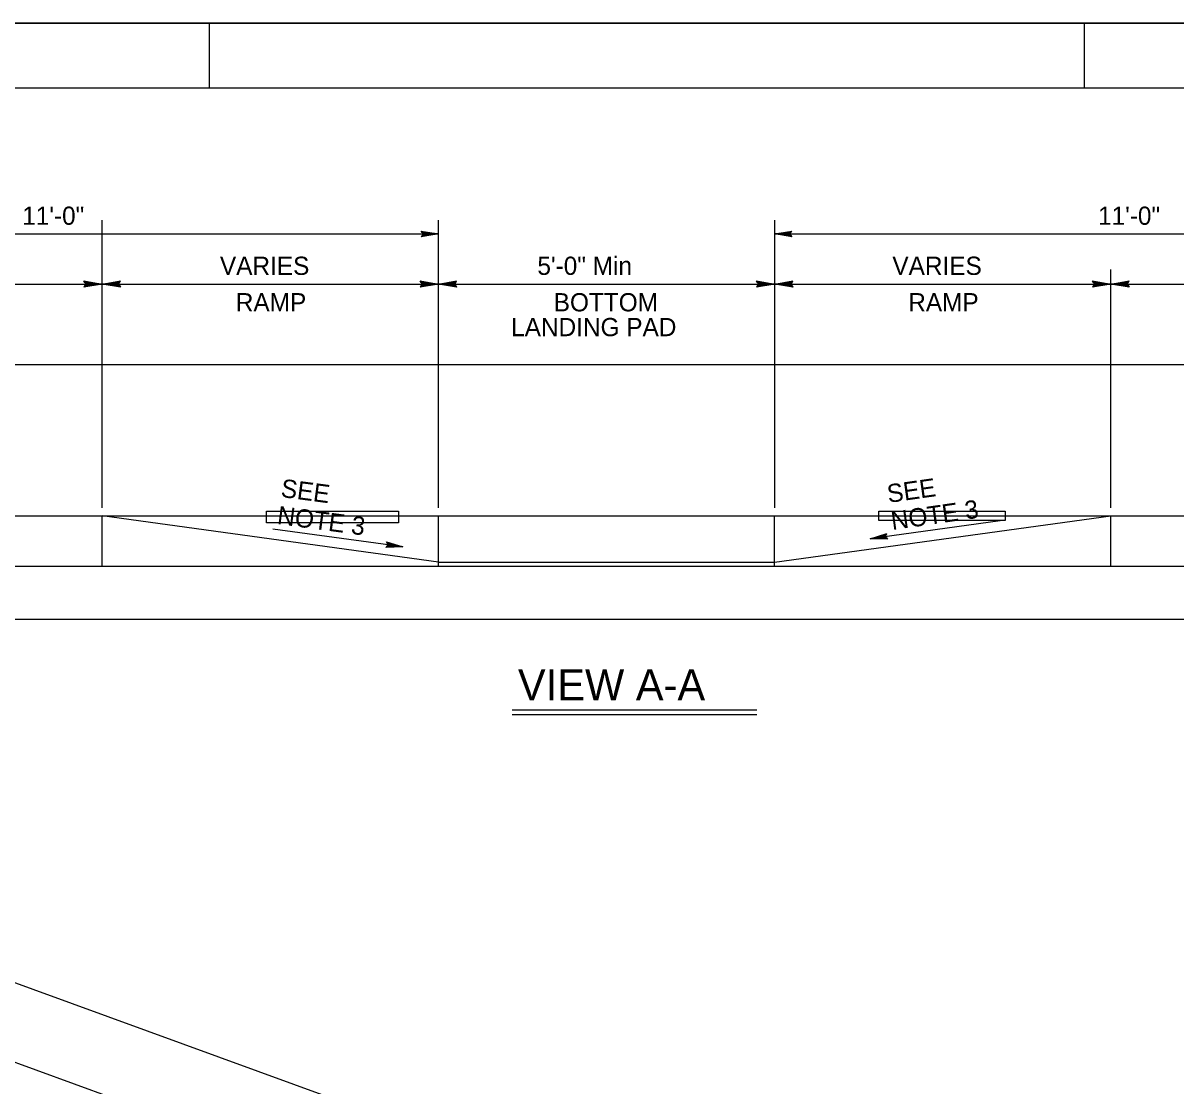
# Model space of a CAD drawing. Extents: x 0 to 2.83, y 0 to 1.83.
# Drawn here: x 1.068 to 1.809, y 1.15 to 1.833 of the extents above; entities that cross this region are included whole.
import ezdxf

# ---------------------------------------------------------------- set-up
doc = ezdxf.new("R2010")
doc.units = 0
for name, color, linetype in [('212 Leaders and Dim Lines', 7, 'Continuous'), ('240 Concrete', 7, 'Continuous'), ('str_Border-Plot-Shape-A', 7, 'Continuous'), ('str_Border-Title-Block-A', 7, 'Continuous'), ('str_Concrete-A', 7, 'Continuous'), ('str_Dimensions-A', 7, 'Continuous'), ('str_Existing-Concrete-A', 7, 'Continuous'), ('str_Masking-Shape-A', 7, 'Continuous'), ('str_Text-A', 7, 'Continuous')]:
    doc.layers.add(name, color=color, linetype=linetype)

msp = doc.modelspace()

# ---------------------------------------------------------------- linework, layer by layer
at = {"layer": '212 Leaders and Dim Lines'}
for p, q in [((1.76713, 1.52175), (1.76713, 1.67494)), ((1.10767, 1.66668), (1.10707, 1.66771)), ((1.10707, 1.66771), (1.11879, 1.66566)), ((1.10737, 1.6672), (1.11879, 1.66566)), ((1.11889, 1.66566), (1.13061, 1.66771)), ((1.11889, 1.66566), (1.13031, 1.6672)), ((1.13001, 1.66668), (1.13061, 1.66771)), ((1.32383, 1.66668), (1.32322, 1.66771)), ((1.32322, 1.66771), (1.33494, 1.66566)), ((1.32353, 1.6672), (1.33494, 1.66566)), ((1.33494, 1.66566), (1.34666, 1.66771)), ((1.33494, 1.66566), (1.34636, 1.6672)), ((1.34606, 1.66668), (1.34666, 1.66771)), ((1.53996, 1.66668), (1.53936, 1.66771)), ((1.53936, 1.66771), (1.55108, 1.66566)), ((1.53966, 1.6672), (1.55108, 1.66566)), ((1.55108, 1.66566), (1.5628, 1.66771)), ((1.55108, 1.66566), (1.5625, 1.6672)), ((1.56219, 1.66668), (1.5628, 1.66771)), ((1.75601, 1.66668), (1.75541, 1.66771)), ((1.75541, 1.66771), (1.76713, 1.66566)), ((1.75571, 1.6672), (1.76713, 1.66566)), ((1.76713, 1.66566), (1.77885, 1.66771)), ((1.76713, 1.66566), (1.77854, 1.6672)), ((1.77824, 1.66668), (1.77885, 1.66771)), ((0.85953, 1.66566), (1.11879, 1.66566)), ((1.11879, 1.66566), (1.10707, 1.66361)), ((1.10767, 1.66463), (1.10707, 1.66361)), ((1.11879, 1.66566), (1.10737, 1.66412)), ((1.11879, 1.66566), (1.10767, 1.66668)), ((1.10767, 1.66668), (1.10827, 1.66566)), ((1.10767, 1.66463), (1.11879, 1.66566)), ((1.10827, 1.66566), (1.10767, 1.66463)), ((1.11879, 1.66566), (1.10797, 1.66617)), ((1.10797, 1.66515), (1.11879, 1.66566)), ((1.10827, 1.66566), (1.11879, 1.66566)), ((1.13001, 1.66668), (1.11889, 1.66566)), ((1.12971, 1.66617), (1.11889, 1.66566)), ((1.11889, 1.66566), (1.33494, 1.66566)), ((1.12941, 1.66566), (1.11889, 1.66566)), ((1.13061, 1.66361), (1.11889, 1.66566)), ((1.11889, 1.66566), (1.13001, 1.66463)), ((1.13031, 1.66412), (1.11889, 1.66566)), ((1.11889, 1.66566), (1.12971, 1.66515)), ((1.12941, 1.66566), (1.13001, 1.66668)), ((1.13001, 1.66463), (1.12941, 1.66566)), ((1.13001, 1.66463), (1.13061, 1.66361)), ((1.33494, 1.66566), (1.32322, 1.66361)), ((1.32383, 1.66463), (1.32322, 1.66361)), ((1.33494, 1.66566), (1.32353, 1.66412)), ((1.33494, 1.66566), (1.32383, 1.66668)), ((1.32383, 1.66668), (1.32443, 1.66566)), ((1.32383, 1.66463), (1.33494, 1.66566)), ((1.32443, 1.66566), (1.32383, 1.66463)), ((1.33494, 1.66566), (1.32413, 1.66617)), ((1.32413, 1.66515), (1.33494, 1.66566)), ((1.32443, 1.66566), (1.33494, 1.66566)), ((1.34606, 1.66668), (1.33494, 1.66566)), ((1.34576, 1.66617), (1.33494, 1.66566)), ((1.33494, 1.66566), (1.55108, 1.66566)), ((1.34546, 1.66566), (1.33494, 1.66566)), ((1.34666, 1.66361), (1.33494, 1.66566)), ((1.33494, 1.66566), (1.34606, 1.66463)), ((1.34636, 1.66412), (1.33494, 1.66566)), ((1.33494, 1.66566), (1.34576, 1.66515)), ((1.34546, 1.66566), (1.34606, 1.66668)), ((1.34606, 1.66463), (1.34546, 1.66566)), ((1.34606, 1.66463), (1.34666, 1.66361)), ((1.55108, 1.66566), (1.53936, 1.66361)), ((1.53996, 1.66463), (1.53936, 1.66361)), ((1.55108, 1.66566), (1.53966, 1.66412)), ((1.55108, 1.66566), (1.53996, 1.66668)), ((1.53996, 1.66668), (1.54056, 1.66566)), ((1.53996, 1.66463), (1.55108, 1.66566)), ((1.54056, 1.66566), (1.53996, 1.66463)), ((1.55108, 1.66566), (1.54026, 1.66617)), ((1.54026, 1.66515), (1.55108, 1.66566)), ((1.54056, 1.66566), (1.55108, 1.66566)), ((1.56219, 1.66668), (1.55108, 1.66566)), ((1.56189, 1.66617), (1.55108, 1.66566)), ((1.55108, 1.66566), (1.76713, 1.66566)), ((1.56159, 1.66566), (1.55108, 1.66566)), ((1.5628, 1.66361), (1.55108, 1.66566)), ((1.55108, 1.66566), (1.56219, 1.66463)), ((1.5625, 1.66412), (1.55108, 1.66566)), ((1.55108, 1.66566), (1.56189, 1.66515)), ((1.56159, 1.66566), (1.56219, 1.66668)), ((1.56219, 1.66463), (1.56159, 1.66566)), ((1.56219, 1.66463), (1.5628, 1.66361)), ((1.76713, 1.66566), (1.75541, 1.66361)), ((1.75601, 1.66463), (1.75541, 1.66361)), ((1.76713, 1.66566), (1.75571, 1.66412)), ((1.76713, 1.66566), (1.75601, 1.66668)), ((1.75601, 1.66668), (1.75661, 1.66566)), ((1.75601, 1.66463), (1.76713, 1.66566)), ((1.75661, 1.66566), (1.75601, 1.66463)), ((1.76713, 1.66566), (1.75631, 1.66617)), ((1.75631, 1.66515), (1.76713, 1.66566)), ((1.75661, 1.66566), (1.76713, 1.66566)), ((1.77824, 1.66668), (1.76713, 1.66566)), ((1.77794, 1.66617), (1.76713, 1.66566)), ((1.76713, 1.66566), (2.02639, 1.66566)), ((1.77764, 1.66566), (1.76713, 1.66566)), ((1.77885, 1.66361), (1.76713, 1.66566)), ((1.76713, 1.66566), (1.77824, 1.66463)), ((1.77854, 1.66412), (1.76713, 1.66566)), ((1.76713, 1.66566), (1.77794, 1.66515)), ((1.77764, 1.66566), (1.77824, 1.66668)), ((1.77824, 1.66463), (1.77764, 1.66566)), ((1.77824, 1.66463), (1.77885, 1.66361))]:
    msp.add_line(p, q, dxfattribs=at)
at = {"layer": '240 Concrete'}
for p, q in [((2.25235, 0.78363), (0.78406, 1.31805)), ((0.72993, 1.2868), (2.19823, 0.75238))]:
    msp.add_line(p, q, dxfattribs=at)
at = {"layer": 'str_Border-Plot-Shape-A'}
msp.add_lwpolyline([(0, 0), (2.83333, 0), (2.83333, 1.83333), (0, 1.83333)], close=True, dxfattribs=at)
at = {"layer": 'str_Border-Title-Block-A'}
for p, q in [((0, 1.83333), (2.83333, 1.83333)), ((1.1875, 1.83333), (1.1875, 1.79167)), ((1.75, 1.83333), (1.75, 1.79167)), ((0.08333, 1.79167), (2.79167, 1.79167))]:
    msp.add_line(p, q, dxfattribs=at)
at = {"layer": 'str_Concrete-A'}
for p, q in [((0.85958, 1.61397), (2.02639, 1.61397)), ((0.85958, 1.51674), (2.02639, 1.51674)), ((1.11887, 1.48432), (1.11887, 1.51674)), ((1.33494, 1.48702), (1.11887, 1.51674)), ((1.33494, 1.48432), (1.33494, 1.51674)), ((1.55102, 1.48432), (1.55102, 1.51674)), ((1.55102, 1.48702), (1.7671, 1.51674)), ((1.7671, 1.48432), (1.7671, 1.51674)), ((0.85958, 1.48432), (2.02639, 1.48432)), ((1.33494, 1.48702), (1.55102, 1.48702))]:
    msp.add_line(p, q, dxfattribs=at)
at = {"layer": 'str_Dimensions-A'}
for p, q in [((1.11889, 1.52175), (1.11889, 1.70672)), ((1.33494, 1.52175), (1.33494, 1.70672)), ((1.55108, 1.52175), (1.55108, 1.70672)), ((0.85963, 1.69785), (1.33494, 1.69785)), ((1.32452, 1.69877), (1.32395, 1.69968)), ((1.32395, 1.69968), (1.33494, 1.69785)), ((1.33494, 1.69785), (1.32395, 1.69601)), ((1.32452, 1.69693), (1.32395, 1.69601)), ((1.32424, 1.69922), (1.33494, 1.69785)), ((1.33494, 1.69785), (1.32424, 1.69647)), ((1.33494, 1.69785), (1.32452, 1.69877)), ((1.32452, 1.69877), (1.32508, 1.69785)), ((1.32452, 1.69693), (1.33494, 1.69785)), ((1.32508, 1.69785), (1.32452, 1.69693)), ((1.33494, 1.69785), (1.3248, 1.69831)), ((1.3248, 1.69739), (1.33494, 1.69785)), ((1.32508, 1.69785), (1.33494, 1.69785)), ((1.55108, 1.69785), (1.56207, 1.69968)), ((1.55108, 1.69785), (1.56179, 1.69923)), ((1.5615, 1.69877), (1.55108, 1.69785)), ((1.56122, 1.69831), (1.55108, 1.69785)), ((1.55108, 1.69785), (2.02639, 1.69785)), ((1.56094, 1.69785), (1.55108, 1.69785)), ((1.56207, 1.69602), (1.55108, 1.69785)), ((1.55108, 1.69785), (1.5615, 1.69693)), ((1.56179, 1.69647), (1.55108, 1.69785)), ((1.55108, 1.69785), (1.56122, 1.69739)), ((1.56094, 1.69785), (1.5615, 1.69877)), ((1.5615, 1.69693), (1.56094, 1.69785)), ((1.5615, 1.69877), (1.56207, 1.69968)), ((1.5615, 1.69693), (1.56207, 1.69602))]:
    msp.add_line(p, q, dxfattribs=at)
at = {"layer": 'str_Existing-Concrete-A'}
msp.add_line((0.77315, 1.45028), (2.11282, 1.45028), dxfattribs=at)
at = {"layer": 'str_Masking-Shape-A'}
for points in [[(1.22437, 1.5198), (1.30924, 1.5198), (1.30924, 1.51222), (1.22437, 1.51222)], [(1.61803, 1.5198), (1.69912, 1.5198), (1.69912, 1.51361), (1.61803, 1.51361)]]:
    msp.add_lwpolyline(points, close=True, dxfattribs=at)
at = {"layer": 'str_Text-A'}
for p, q in [((1.69601, 1.51352), (1.61245, 1.50203)), ((1.31216, 1.49672), (1.2286, 1.50821)), ((1.61245, 1.50203), (1.62304, 1.50533)), ((1.61245, 1.50203), (1.62283, 1.50484)), ((1.62261, 1.50435), (1.61245, 1.50203)), ((1.62218, 1.50337), (1.62261, 1.50435)), ((1.62261, 1.50435), (1.62304, 1.50533)), ((1.30175, 1.49723), (1.30107, 1.4964)), ((1.31216, 1.49672), (1.30141, 1.49681)), ((1.302, 1.49904), (1.30157, 1.50002)), ((1.30157, 1.50002), (1.31216, 1.49672)), ((1.30243, 1.49806), (1.30175, 1.49723)), ((1.30175, 1.49723), (1.31216, 1.49672)), ((1.30179, 1.49953), (1.31216, 1.49672)), ((1.31216, 1.49672), (1.302, 1.49904)), ((1.302, 1.49904), (1.30243, 1.49806)), ((1.30209, 1.49764), (1.31216, 1.49672)), ((1.31216, 1.49672), (1.30222, 1.49855)), ((1.30243, 1.49806), (1.31216, 1.49672)), ((1.62239, 1.50386), (1.61245, 1.50203)), ((1.62218, 1.50337), (1.61245, 1.50203)), ((1.61245, 1.50203), (1.62252, 1.50296)), ((1.61245, 1.50203), (1.62286, 1.50254)), ((1.6232, 1.50213), (1.61245, 1.50203)), ((1.62354, 1.50171), (1.61245, 1.50203)), ((1.62286, 1.50254), (1.62218, 1.50337)), ((1.62286, 1.50254), (1.62354, 1.50171)), ((1.31216, 1.49672), (1.30107, 1.4964)), ((1.38229, 1.39212), (1.53969, 1.39212)), ((1.38229, 1.38912), (1.53969, 1.38912))]:
    msp.add_line(p, q, dxfattribs=at)

# ---------------------------------------------------------------- texts
at = {"layer": '212 Leaders and Dim Lines'}
for s, height, p in [('VARIES', 0.011719, (1.19451, 1.67152)), ('5\'-0" Min', 0.011719, (1.39855, 1.67152)), ('VARIES', 0.011719, (1.62669, 1.67152)), ('RAMP', 0.011719, (1.20472, 1.64808)), ('BOTTOM', 0.011719, (1.40903, 1.64808)), ('RAMP', 0.011719, (1.6369, 1.64808)), ('LANDING PAD', 0.0117188, (1.38166, 1.63214))]:
    msp.add_text(s, height=height, dxfattribs=at).set_placement(p)
at = {"layer": 'str_Dimensions-A'}
for p in [(1.06747, 1.7037), (1.75891, 1.7037)]:
    msp.add_text('11\'-0"', height=0.0117, dxfattribs=at).set_placement(p)
at = {"layer": 'str_Text-A'}
for s, rotation, p in [('SEE', 352.4409, (1.2332, 1.52891)), ('SEE', 8.09905, (1.62419, 1.52498)), ('NOTE 3', 8.09905, (1.62666, 1.50758)), ('NOTE 3', 352.4409, (1.23089, 1.51149))]:
    msp.add_text(s, height=0.011719, rotation=rotation, dxfattribs=at).set_placement(p)
msp.add_text('VIEW A-A', height=0.02, dxfattribs=at).set_placement((1.38603, 1.39812))

doc.saveas('drawing.dxf')
